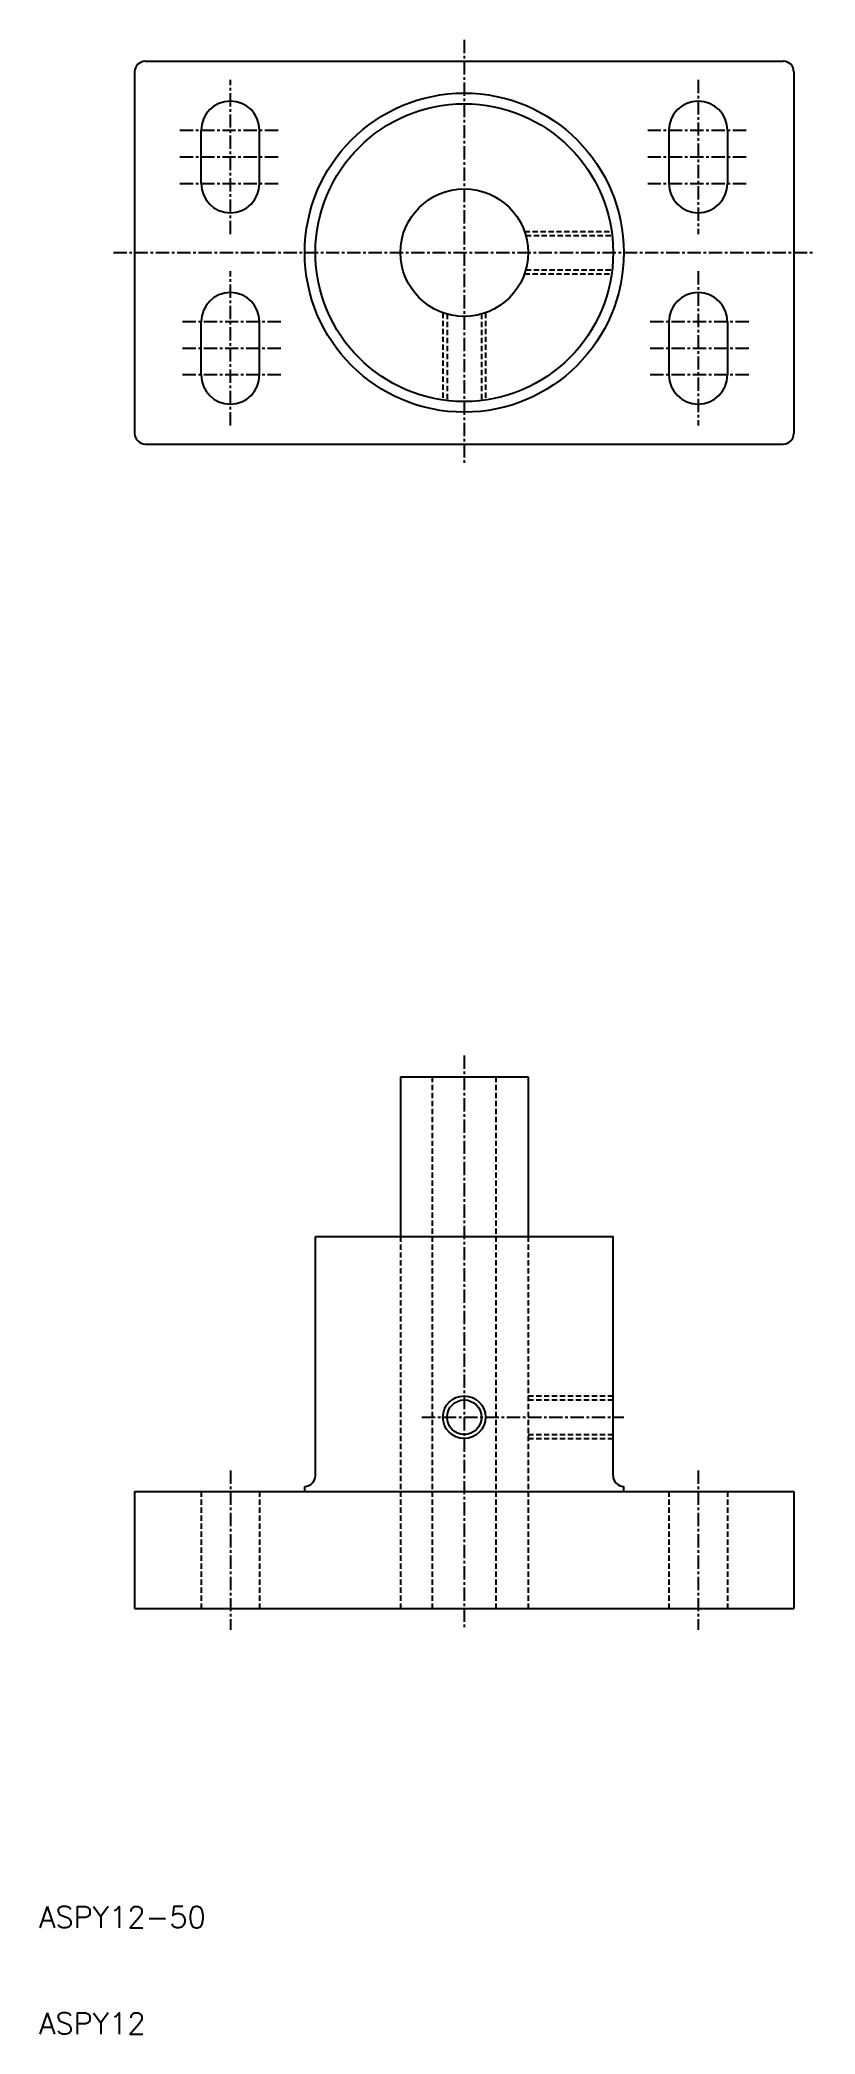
# Model space of a CAD drawing. Extents: x 10 to 83, y 10 to 197.
import ezdxf

# ---------------------------------------------------------------- set-up
doc = ezdxf.new("R2010")
doc.units = 0
doc.linetypes.add('CENTER', pattern=[2, 1.25, -0.25, 0.25, -0.25])
doc.linetypes.add('DASHED', pattern=[0.75, 0.5, -0.25])
doc.layers.get('0').update_dxf_attribs({"linetype": 'CONTINUOUS'})
doc.layers.add('CENTER', color=1, linetype='CENTER')
doc.styles.get("Standard").update_dxf_attribs({"font": 'txt.shx', "bigfont": 'extfont.shx'})

msp = doc.modelspace()

# ---------------------------------------------------------------- linework, layer by layer
at = {"color": 7, "linetype": 'CONTINUOUS'}
for p, q in [((20, 195.49), (80, 195.49)), ((19, 194.49), (19, 160.49)), ((81, 194.49), (81, 160.49)), ((25.25, 183.99), (25.25, 188.99)), ((30.75, 183.99), (30.75, 188.99)), ((69.25, 188.99), (69.25, 183.99)), ((74.75, 188.99), (74.75, 183.99)), ((25.25, 165.99), (25.25, 170.99)), ((30.75, 165.99), (30.75, 170.99)), ((69.25, 170.99), (69.25, 165.99)), ((74.75, 170.99), (74.75, 165.99)), ((20, 159.49), (80, 159.49)), ((44, 100), (56, 100)), ((44, 100), (44, 85)), ((56, 100), (56, 85)), ((36, 85), (64, 85)), ((36, 62.5), (36, 85)), ((64, 62.5), (64, 85)), ((19, 61), (81, 61)), ((19, 61), (19, 50)), ((35, 61), (35, 61.5)), ((65, 61), (65, 61.5)), ((81, 61), (81, 50)), ((19, 50), (81, 50))]:
    msp.add_line(p, q, dxfattribs=at)
at = {"color": 3, "linetype": 'DASHED'}
for p, q in [((55.66, 179.49), (63.86, 179.49)), ((55.78, 179.11), (63.91, 179.11)), ((55.66, 175.49), (63.86, 175.49)), ((55.78, 175.87), (63.91, 175.87)), ((48, 171.84), (48, 163.64)), ((48.38, 171.72), (48.38, 163.59)), ((51.62, 171.72), (51.62, 163.59)), ((52, 171.84), (52, 163.64)), ((47, 50), (47, 100)), ((53, 50), (53, 100)), ((44, 85), (44, 50)), ((56, 85), (56, 50)), ((56, 70), (64, 70)), ((56, 69.62), (64, 69.62)), ((56, 66.38), (64, 66.38)), ((56, 66), (64, 66)), ((25.25, 61), (25.25, 50)), ((30.75, 61), (30.75, 50)), ((69.25, 61), (69.25, 50)), ((74.75, 61), (74.75, 50))]:
    msp.add_line(p, q, dxfattribs=at)
at = {"color": 7, "linetype": 'CONTINUOUS'}
for centre, radius in [((50, 177.49), 15), ((50, 177.49), 14), ((50, 177.49), 6), ((50, 68), 1.62)]:
    msp.add_circle(centre, radius, dxfattribs=at)
at = {"color": 3, "linetype": 'CONTINUOUS'}
msp.add_circle((50, 68), 2, dxfattribs=at)
at = {"color": 7, "linetype": 'CONTINUOUS'}
for centre, radius, start, end in [((20, 194.49), 1, 90, 180), ((80, 194.49), 1, 0, 90), ((28, 188.99), 2.75, 0, 180), ((72, 188.99), 2.75, 0, 180), ((28, 183.99), 2.75, 180, 0), ((72, 183.99), 2.75, 180, 0), ((28, 170.99), 2.75, 0, 180), ((72, 170.99), 2.75, 0, 180), ((28, 165.99), 2.75, 180, 0), ((72, 165.99), 2.75, 180, 0), ((20, 160.49), 1, 180, 270), ((80, 160.49), 1, 270, 0), ((35, 62.5), 1, 270, 0), ((65, 62.5), 1, 180, 270)]:
    msp.add_arc(centre, radius, start, end, dxfattribs=at)
at = {"layer": 'CENTER', "color": 1, "linetype": 'CENTER'}
for p, q in [((50, 197.49), (50, 157.49)), ((28, 179.24), (28, 193.74)), ((72, 193.74), (72, 179.24)), ((23.25, 188.99), (32.75, 188.99)), ((67.25, 188.99), (76.75, 188.99)), ((23.25, 186.49), (32.75, 186.49)), ((67.25, 186.49), (76.75, 186.49)), ((23.25, 183.99), (32.75, 183.99)), ((67.25, 183.99), (76.75, 183.99)), ((17, 177.49), (83, 177.49)), ((28, 161.24), (28, 175.74)), ((72, 175.74), (72, 161.24)), ((32.75, 170.99), (23.25, 170.99)), ((76.75, 170.99), (67.25, 170.99)), ((32.75, 168.49), (23.25, 168.49)), ((76.75, 168.49), (67.25, 168.49)), ((32.75, 165.99), (23.25, 165.99)), ((76.75, 165.99), (67.25, 165.99)), ((50, 102), (50, 48)), ((46, 68), (65, 68)), ((28, 63), (28, 48)), ((72, 63), (72, 48))]:
    msp.add_line(p, q, dxfattribs=at)

# ---------------------------------------------------------------- texts
for s, p in [('ASPY12-50', (10, 20)), ('ASPY12', (10, 10))]:
    msp.add_text(s, height=2).set_placement(p)

doc.saveas('drawing.dxf')
